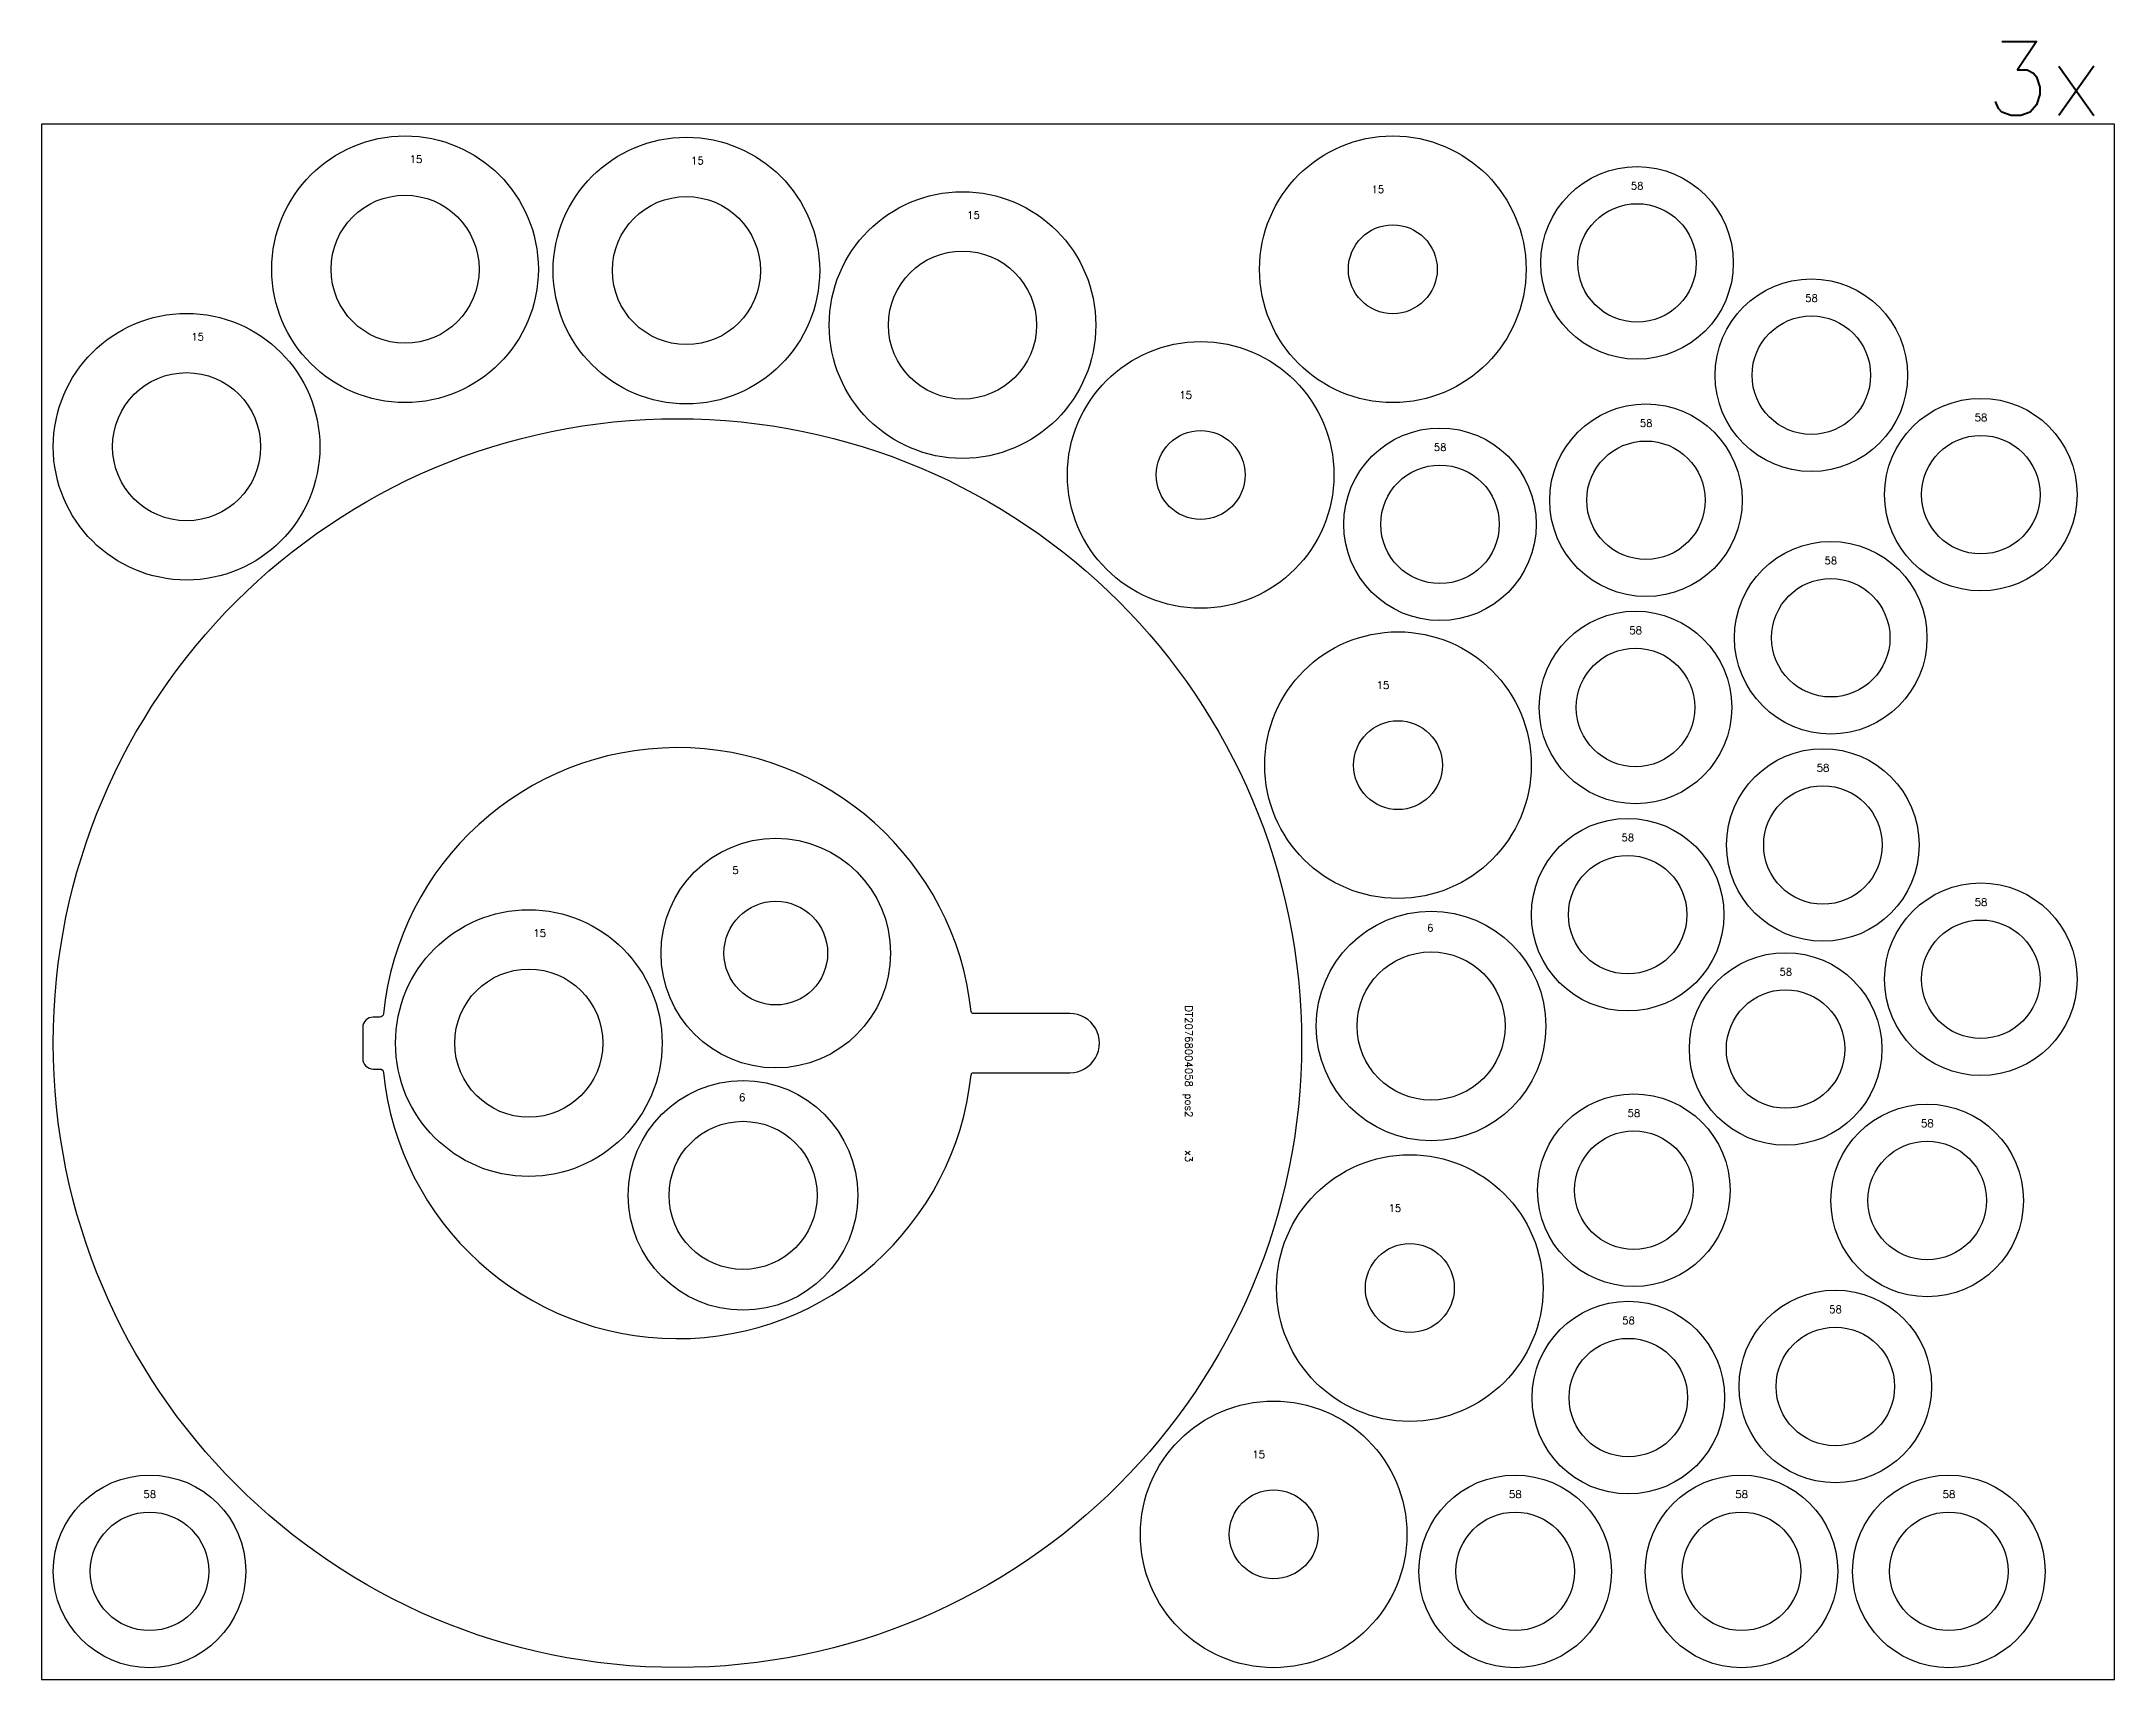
# Model space of a CAD drawing. Header units: millimetres. Extents: x 0 to 19040, y 0 to 2226.
# Drawn here: x 5880 to 8680, y 0 to 2211 of the extents above; entities that cross this region are included whole.
import ezdxf

# ---------------------------------------------------------------- set-up
doc = ezdxf.new("R2010")
doc.units = ezdxf.units.MM
for name, color, linetype in [('--NestedParts--', 7, 'Continuous'), ('sheet', 24, 'Continuous'), ('Texto', 7, 'Continuous')]:
    doc.layers.add(name, color=color, linetype=linetype)
doc.styles.get("Standard").update_dxf_attribs({"font": 'txt.shx'})

msp = doc.modelspace()

# ---------------------------------------------------------------- linework, layer by layer
at = {"layer": '--NestedParts--', "color": 7}
msp.add_lwpolyline([(7269, 819.2, 1.000001), (7269, 899.2), (7138.7, 899.2, -0.383161), (7135.7, 901.8, 0.901807), (6342, 898.7, -0.385456), (6337, 894.2), (6328, 894.2, 0.414214), (6314, 880.2), (6314, 838.2, 0.414214), (6328, 824.2), (6337, 824.2, -0.385456), (6342, 819.7, 0.901807), (7135.7, 816.5, -0.383161), (7138.7, 819.2)], format="xyb", close=True, dxfattribs=at)
for centre, radius in [((6371.1, 1904), 180), ((6751.1, 1902.2), 180), ((7705.2, 1904), 180), ((8035.1, 1912.5), 130), ((6371.1, 1904), 100), ((6751.1, 1902.2), 100), ((7124, 1828.6), 180), ((8035.1, 1912.5), 80), ((7705.2, 1904), 60), ((7124, 1828.6), 100), ((8270.5, 1760.9), 130), ((6076, 1664.4), 180), ((8270.5, 1760.9), 80), ((7445.7, 1626.3), 180), ((6076, 1664.4), 100), ((8047.1, 1592.1), 130), ((8499.4, 1599.7), 130), ((6739, 859.2), 843), ((7445.7, 1626.3), 60), ((7768.9, 1559.6), 130), ((8047.1, 1592.1), 80), ((8499.4, 1599.7), 80), ((7768.9, 1559.6), 80), ((8296.7, 1406.5), 130), ((8296.7, 1406.5), 80), ((8033, 1312.4), 130), ((7712.2, 1234.5), 180), ((8033, 1312.4), 80), ((7712.2, 1234.5), 60), ((8286.1, 1126.7), 130), ((8286.1, 1126.7), 80), ((8022.4, 1032.6), 130), ((6871.8, 980.7), 155), ((8022.4, 1032.6), 80), ((8499.4, 945.4), 130), ((6538.2, 859.2), 180), ((6871.8, 980.7), 70), ((7756.9, 882.3), 155), ((8499.4, 945.4), 80), ((7756.9, 882.3), 100), ((8235.7, 851.3), 130), ((6538.2, 859.2), 100), ((8235.7, 851.3), 80), ((6827.6, 653.6), 155), ((8030.7, 660.6), 130), ((8427, 646.8), 130), ((6827.6, 653.6), 100), ((8030.7, 660.6), 80), ((7728.2, 528.5), 180), ((8427, 646.8), 80), ((7728.2, 528.5), 60), ((8023.3, 380.6), 130), ((8302.9, 395.7), 130), ((8023.3, 380.6), 80), ((8302.9, 395.7), 80), ((7544.2, 196), 180), ((6026, 146), 130), ((7544.2, 196), 60), ((7870.4, 146), 130), ((8176.2, 146), 130), ((8456.2, 146), 130), ((6026, 146), 80), ((7870.4, 146), 80), ((8176.2, 146), 80), ((8456.2, 146), 80)]:
    msp.add_circle(centre, radius, dxfattribs=at)
at = {"layer": 'sheet', "color": 7}
msp.add_lwpolyline([(5880, 0), (8680, 0), (8680, 2100), (5880, 2100)], close=True, dxfattribs=at)

# ---------------------------------------------------------------- texts
at = {"insert": (8506.2, 2211.5), "char_height": 100, "attachment_point": 1}
msp.add_mtext_dynamic_manual_height_columns('3x', width=922.093, gutter_width=1, heights=[0], dxfattribs=at)
at = {"layer": 'Texto', "color": 3, "char_height": 10, "width": 35.949, "attachment_point": 1}
for s, insert in [('15', (6377.3, 2057.5)), ('15', (6757.4, 2055.6)), ('15', (7676.4, 2016.9)), ('58', (8026.7, 2021.6)), ('15', (7130.2, 1982)), ('58', (8262.2, 1870)), ('15', (6082.3, 1817.9)), ('15', (7416.9, 1739.2)), ('58', (8491.1, 1708.8)), ('58', (8038.8, 1701.2)), ('58', (7760.6, 1668.7)), ('58', (8288.3, 1515.7)), ('58', (8024.6, 1421.5)), ('15', (7683.4, 1347.4)), ('58', (8277.7, 1235.9)), ('58', (8014, 1141.7)), ('5', (6813.2, 1097.6)), ('58', (8491.1, 1054.5)), ('15', (6544.4, 1012.6)), ('6', (7751.5, 1019.7)), ('58', (8227.4, 960.4)), ('6', (6822.2, 791)), ('58', (8022.3, 769.7)), ('58', (8418.6, 755.9)), ('15', (7699.4, 641.3)), ('58', (8294.6, 504.8)), ('58', (8015, 489.8)), ('15', (7515.4, 308.9)), ('58', (6017.7, 255.1)), ('58', (7862.1, 255.1)), ('58', (8167.8, 255.1)), ('58', (8447.9, 255.1))]:
    msp.add_mtext(s, dxfattribs=dict(at, insert=insert))
at = {"layer": 'Texto', "color": 3, "insert": (7434.7, 910.2), "char_height": 10, "width": 487.149, "attachment_point": 1, "rotation": 270}
msp.add_mtext('DT20768004058 pos2     x3', dxfattribs=at)

doc.saveas('drawing.dxf')
